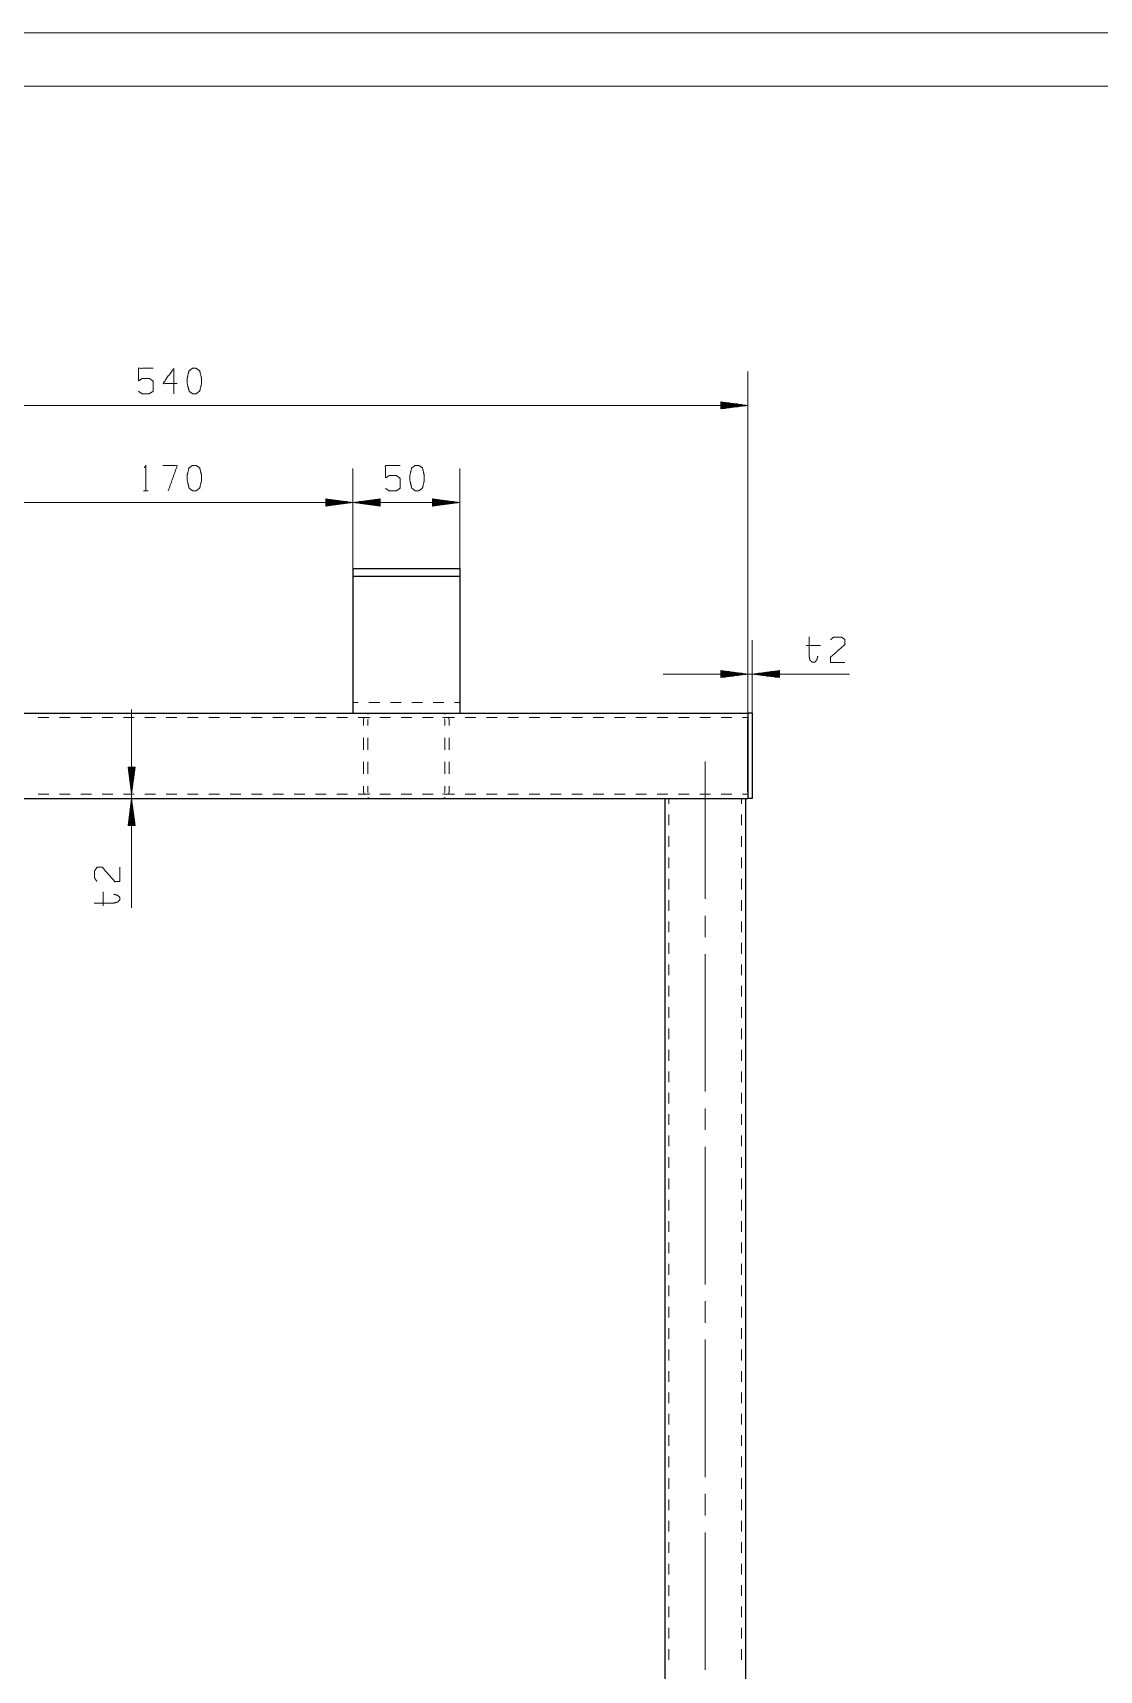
# Model space of a CAD drawing. Header units: millimetres. Extents: x 2210 to 79821, y -19430 to 2344.
# Drawn here: x 6806.4 to 6906.3, y 1636.4 to 1789.8 of the extents above; entities that cross this region are included whole.
import ezdxf

# ---------------------------------------------------------------- set-up
doc = ezdxf.new("R2010")
doc.units = ezdxf.units.MM
doc.layers.add('101', color=7, linetype='Continuous', true_color=0xffffff)

msp = doc.modelspace()

# ---------------------------------------------------------------- linework, layer by layer
at = {"layer": '101', "color": 133, "linetype": 'Continuous', "lineweight": 18}
for p, q in [((7097.92, 1789.82), (6677.92, 1789.82)), ((7092.92, 1784.82), (6702.92, 1784.82))]:
    msp.add_line(p, q, dxfattribs=at)
at = {"layer": '101', "color": 22, "linetype": 'Continuous', "lineweight": 18}
for p, q in [((6873.38, 1726.07), (6873.38, 1758.08)), ((6870.84, 1755.24), (6870.88, 1755.24)), ((6870.84, 1755.24), (6870.88, 1755.24)), ((6870.84, 1755.24), (6870.84, 1754.57)), ((6873.38, 1754.91), (6870.84, 1755.24)), ((6765.38, 1754.91), (6873.38, 1754.91)), ((6870.84, 1755.19), (6871.26, 1755.19)), ((6870.84, 1755.14), (6871.65, 1755.14)), ((6870.84, 1755.09), (6872.03, 1755.09)), ((6870.84, 1755.04), (6872.42, 1755.04)), ((6870.84, 1754.98), (6872.8, 1754.98)), ((6870.84, 1754.93), (6873.19, 1754.93)), ((6870.84, 1754.57), (6873.38, 1754.91)), ((6870.84, 1754.88), (6873.19, 1754.88)), ((6870.84, 1754.83), (6872.8, 1754.83)), ((6870.84, 1754.78), (6872.42, 1754.78)), ((6870.84, 1754.73), (6872.03, 1754.73)), ((6870.84, 1754.68), (6871.65, 1754.68)), ((6870.84, 1754.63), (6871.26, 1754.63)), ((6870.84, 1754.58), (6870.88, 1754.58)), ((6870.84, 1754.58), (6870.88, 1754.58)), ((6836.38, 1739.61), (6836.38, 1748.99)), ((6836.38, 1739.61), (6836.38, 1748.99)), ((6846.38, 1739.61), (6846.38, 1748.99)), ((6833.84, 1746.15), (6833.84, 1745.48)), ((6836.38, 1745.81), (6833.84, 1746.15)), ((6833.84, 1746.14), (6833.88, 1746.14)), ((6833.84, 1746.14), (6833.88, 1746.14)), ((6833.84, 1746.09), (6834.26, 1746.09)), ((6833.84, 1746.04), (6834.65, 1746.04)), ((6838.92, 1746.15), (6836.38, 1745.81)), ((6838.92, 1746.04), (6838.12, 1746.04)), ((6838.92, 1746.09), (6838.51, 1746.09)), ((6838.92, 1746.14), (6838.89, 1746.14)), ((6838.92, 1746.14), (6838.89, 1746.14)), ((6838.92, 1745.48), (6838.92, 1746.15)), ((6843.84, 1746.15), (6843.84, 1745.48)), ((6846.38, 1745.81), (6843.84, 1746.15)), ((6843.84, 1746.14), (6843.88, 1746.14)), ((6843.84, 1746.14), (6843.88, 1746.14)), ((6843.84, 1746.09), (6844.26, 1746.09)), ((6843.84, 1746.04), (6844.65, 1746.04)), ((6802.38, 1745.81), (6836.38, 1745.81)), ((6833.84, 1745.99), (6835.03, 1745.99)), ((6833.84, 1745.94), (6835.42, 1745.94)), ((6833.84, 1745.89), (6835.8, 1745.89)), ((6833.84, 1745.84), (6836.19, 1745.84)), ((6833.84, 1745.48), (6836.38, 1745.81)), ((6833.84, 1745.79), (6836.19, 1745.79)), ((6833.84, 1745.74), (6835.8, 1745.74)), ((6833.84, 1745.69), (6835.42, 1745.69)), ((6833.84, 1745.64), (6835.03, 1745.64)), ((6833.84, 1745.59), (6834.65, 1745.59)), ((6833.84, 1745.53), (6834.26, 1745.53)), ((6833.84, 1745.48), (6833.88, 1745.48)), ((6833.84, 1745.48), (6833.88, 1745.48)), ((6836.38, 1745.81), (6838.92, 1745.48)), ((6836.38, 1745.81), (6846.38, 1745.81)), ((6838.92, 1745.84), (6836.58, 1745.84)), ((6838.92, 1745.79), (6836.58, 1745.79)), ((6838.92, 1745.89), (6836.96, 1745.89)), ((6838.92, 1745.74), (6836.96, 1745.74)), ((6838.92, 1745.94), (6837.35, 1745.94)), ((6838.92, 1745.69), (6837.35, 1745.69)), ((6838.92, 1745.99), (6837.73, 1745.99)), ((6838.92, 1745.64), (6837.73, 1745.64)), ((6838.92, 1745.59), (6838.12, 1745.59)), ((6838.92, 1745.53), (6838.51, 1745.53)), ((6838.92, 1745.48), (6838.89, 1745.48)), ((6838.92, 1745.48), (6838.89, 1745.48)), ((6843.84, 1745.99), (6845.03, 1745.99)), ((6843.84, 1745.94), (6845.42, 1745.94)), ((6843.84, 1745.89), (6845.8, 1745.89)), ((6843.84, 1745.84), (6846.19, 1745.84)), ((6843.84, 1745.48), (6846.38, 1745.81)), ((6843.84, 1745.79), (6846.19, 1745.79)), ((6843.84, 1745.74), (6845.8, 1745.74)), ((6843.84, 1745.69), (6845.42, 1745.69)), ((6843.84, 1745.64), (6845.03, 1745.64)), ((6843.84, 1745.59), (6844.65, 1745.59)), ((6843.84, 1745.53), (6844.26, 1745.53)), ((6843.84, 1745.48), (6843.88, 1745.48)), ((6843.84, 1745.48), (6843.88, 1745.48)), ((6873.38, 1726.07), (6873.38, 1732.9)), ((6873.78, 1726.07), (6873.78, 1732.9)), ((6865.45, 1729.73), (6882.9, 1729.73)), ((6870.84, 1730.06), (6870.84, 1729.4)), ((6873.38, 1729.73), (6870.84, 1730.06)), ((6870.84, 1730.06), (6870.88, 1730.06)), ((6870.84, 1730.06), (6870.88, 1730.06)), ((6870.84, 1730.01), (6871.26, 1730.01)), ((6870.84, 1729.96), (6871.65, 1729.96)), ((6870.84, 1729.91), (6872.03, 1729.91)), ((6870.84, 1729.86), (6872.42, 1729.86)), ((6870.84, 1729.81), (6872.8, 1729.81)), ((6870.84, 1729.76), (6873.19, 1729.76)), ((6870.84, 1729.4), (6873.38, 1729.73)), ((6870.84, 1729.7), (6873.19, 1729.7)), ((6870.84, 1729.65), (6872.8, 1729.65)), ((6870.84, 1729.6), (6872.42, 1729.6)), ((6870.84, 1729.55), (6872.03, 1729.55)), ((6870.84, 1729.5), (6871.65, 1729.5)), ((6870.84, 1729.45), (6871.26, 1729.45)), ((6870.84, 1729.4), (6870.88, 1729.4)), ((6870.84, 1729.4), (6870.88, 1729.4)), ((6876.32, 1730.06), (6873.78, 1729.73)), ((6873.78, 1729.73), (6876.32, 1729.4)), ((6876.32, 1729.76), (6873.98, 1729.76)), ((6876.32, 1729.7), (6873.98, 1729.7)), ((6876.32, 1729.81), (6874.36, 1729.81)), ((6876.32, 1729.65), (6874.36, 1729.65)), ((6876.32, 1729.86), (6874.75, 1729.86)), ((6876.32, 1729.6), (6874.75, 1729.6)), ((6876.32, 1729.91), (6875.13, 1729.91)), ((6876.32, 1729.55), (6875.13, 1729.55)), ((6876.32, 1729.96), (6875.52, 1729.96)), ((6876.32, 1729.5), (6875.52, 1729.5)), ((6876.32, 1730.01), (6875.91, 1730.01)), ((6876.32, 1729.45), (6875.91, 1729.45)), ((6876.32, 1730.06), (6876.29, 1730.06)), ((6876.32, 1730.06), (6876.29, 1730.06)), ((6876.32, 1729.4), (6876.29, 1729.4)), ((6876.32, 1729.4), (6876.29, 1729.4)), ((6876.32, 1729.4), (6876.32, 1730.06)), ((6815.64, 1707.84), (6815.64, 1726.41)), ((6815.98, 1721.01), (6815.31, 1721.01)), ((6815.31, 1721.01), (6815.64, 1718.47)), ((6815.31, 1721.01), (6815.31, 1720.98)), ((6815.31, 1721.01), (6815.31, 1720.98)), ((6815.37, 1721.01), (6815.37, 1720.6)), ((6815.42, 1721.01), (6815.42, 1720.21)), ((6815.47, 1721.01), (6815.47, 1719.82)), ((6815.52, 1721.01), (6815.52, 1719.44)), ((6815.57, 1721.01), (6815.57, 1719.05)), ((6815.62, 1721.01), (6815.62, 1718.67)), ((6815.64, 1718.47), (6815.98, 1721.01)), ((6815.67, 1721.01), (6815.67, 1718.67)), ((6815.72, 1721.01), (6815.72, 1719.05)), ((6815.77, 1721.01), (6815.77, 1719.44)), ((6815.82, 1721.01), (6815.82, 1719.82)), ((6815.87, 1721.01), (6815.87, 1720.21)), ((6815.92, 1721.01), (6815.92, 1720.6)), ((6815.97, 1721.01), (6815.97, 1720.98)), ((6815.97, 1721.01), (6815.97, 1720.98)), ((6815.64, 1718.07), (6815.31, 1715.53)), ((6815.52, 1715.53), (6815.52, 1717.11)), ((6815.57, 1715.53), (6815.57, 1717.49)), ((6815.62, 1715.53), (6815.62, 1717.88)), ((6815.98, 1715.53), (6815.64, 1718.07)), ((6815.67, 1715.53), (6815.67, 1717.88)), ((6815.72, 1715.53), (6815.72, 1717.49)), ((6815.77, 1715.53), (6815.77, 1717.11)), ((6815.31, 1715.53), (6815.31, 1715.57)), ((6815.31, 1715.53), (6815.31, 1715.57)), ((6815.31, 1715.53), (6815.98, 1715.53)), ((6815.37, 1715.53), (6815.37, 1715.95)), ((6815.42, 1715.53), (6815.42, 1716.34)), ((6815.47, 1715.53), (6815.47, 1716.72)), ((6815.82, 1715.53), (6815.82, 1716.72)), ((6815.87, 1715.53), (6815.87, 1716.34)), ((6815.92, 1715.53), (6815.92, 1715.95)), ((6815.97, 1715.53), (6815.97, 1715.57)), ((6815.97, 1715.53), (6815.97, 1715.57))]:
    msp.add_line(p, q, dxfattribs=at)
at = {"layer": '101', "color": 72, "linetype": 'Continuous', "lineweight": 18}
for p, q in [((6816.76, 1746.91), (6817.19, 1746.91)), ((6878.84, 1732.4), (6880.17, 1732.4)), ((6812.98, 1708.02), (6812.98, 1709.34))]:
    msp.add_line(p, q, dxfattribs=at)
at = {"layer": '101', "color": 92, "linetype": 'Continuous', "lineweight": 25}
for p, q in [((6836.38, 1739.61), (6846.38, 1739.61)), ((6836.38, 1739.61), (6836.38, 1738.9)), ((6836.38, 1738.9), (6846.38, 1738.9)), ((6836.38, 1738.9), (6836.38, 1736.66)), ((6846.38, 1739.61), (6846.38, 1738.9)), ((6846.38, 1738.9), (6846.38, 1736.66)), ((6836.38, 1735.24), (6836.38, 1727.07)), ((6846.38, 1735.24), (6846.38, 1727.07)), ((6765.38, 1726.07), (6873.38, 1726.07)), ((6873.38, 1718.67), (6873.38, 1725.47)), ((6771.08, 1718.07), (6867.68, 1718.07)), ((6865.58, 1718.07), (6865.58, 1567.67)), ((6871.08, 1718.07), (6873.38, 1718.07)), ((6873.18, 1567.67), (6873.18, 1718.07))]:
    msp.add_line(p, q, dxfattribs=at)
at = {"layer": '101', "color": 53, "linetype": 'Continuous', "lineweight": 18}
for p, q in [((6836.38, 1727.07), (6836.88, 1727.07)), ((6837.98, 1726.07), (6837.77, 1725.99)), ((6837.88, 1727.07), (6838.88, 1727.07)), ((6839.88, 1727.07), (6840.88, 1727.07)), ((6841.88, 1727.07), (6842.88, 1727.07)), ((6843.88, 1727.07), (6844.88, 1727.07)), ((6845, 1725.99), (6844.78, 1726.07)), ((6845.88, 1727.07), (6846.38, 1727.07)), ((6806.88, 1725.67), (6807.88, 1725.67)), ((6808.88, 1725.67), (6809.88, 1725.67)), ((6810.88, 1725.67), (6811.88, 1725.67)), ((6812.88, 1725.67), (6813.88, 1725.67)), ((6814.88, 1725.67), (6815.88, 1725.67)), ((6816.88, 1725.67), (6817.88, 1725.67)), ((6818.88, 1725.67), (6819.88, 1725.67)), ((6820.88, 1725.67), (6821.88, 1725.67)), ((6822.88, 1725.67), (6823.88, 1725.67)), ((6824.88, 1725.67), (6825.88, 1725.67)), ((6826.88, 1725.67), (6827.88, 1725.67)), ((6828.88, 1725.67), (6829.88, 1725.67)), ((6830.88, 1725.67), (6831.88, 1725.67)), ((6832.88, 1725.67), (6833.88, 1725.67)), ((6834.88, 1725.67), (6835.88, 1725.67)), ((6836.88, 1725.67), (6837.88, 1725.67)), ((6837.47, 1725.69), (6837.38, 1725.47)), ((6837.38, 1724.91), (6837.38, 1725.47)), ((6837.78, 1725.47), (6837.81, 1725.54)), ((6837.78, 1724.91), (6837.78, 1725.47)), ((6837.91, 1725.64), (6837.98, 1725.67)), ((6838.88, 1725.67), (6839.88, 1725.67)), ((6840.88, 1725.67), (6841.88, 1725.67)), ((6842.88, 1725.67), (6843.88, 1725.67)), ((6844.78, 1725.67), (6844.85, 1725.64)), ((6844.88, 1725.67), (6845.88, 1725.67)), ((6844.95, 1725.54), (6844.98, 1725.47)), ((6844.98, 1724.91), (6844.98, 1725.47)), ((6845.38, 1725.47), (6845.3, 1725.69)), ((6845.38, 1725.47), (6845.38, 1724.91)), ((6846.88, 1725.67), (6847.88, 1725.67)), ((6848.88, 1725.67), (6849.88, 1725.67)), ((6850.88, 1725.67), (6851.88, 1725.67)), ((6852.88, 1725.67), (6853.88, 1725.67)), ((6854.88, 1725.67), (6855.88, 1725.67)), ((6856.88, 1725.67), (6857.88, 1725.67)), ((6858.88, 1725.67), (6859.88, 1725.67)), ((6860.88, 1725.67), (6861.88, 1725.67)), ((6862.88, 1725.67), (6863.88, 1725.67)), ((6864.88, 1725.67), (6865.88, 1725.67)), ((6866.88, 1725.67), (6867.88, 1725.67)), ((6868.88, 1725.67), (6869.88, 1725.67)), ((6870.88, 1725.67), (6871.88, 1725.67)), ((6872.88, 1725.67), (6873.38, 1725.67)), ((6837.38, 1722.64), (6837.38, 1723.77)), ((6837.78, 1722.64), (6837.78, 1723.77)), ((6844.98, 1722.64), (6844.98, 1723.77)), ((6845.38, 1723.77), (6845.38, 1722.64)), ((6837.38, 1720.37), (6837.38, 1721.51)), ((6837.78, 1720.37), (6837.78, 1721.51)), ((6844.98, 1720.37), (6844.98, 1721.51)), ((6845.38, 1721.51), (6845.38, 1720.37)), ((6806.88, 1718.47), (6807.88, 1718.47)), ((6808.88, 1718.47), (6809.88, 1718.47)), ((6810.88, 1718.47), (6811.88, 1718.47)), ((6812.88, 1718.47), (6813.88, 1718.47)), ((6814.88, 1718.47), (6815.88, 1718.47)), ((6816.88, 1718.47), (6817.88, 1718.47)), ((6818.88, 1718.47), (6819.88, 1718.47)), ((6820.88, 1718.47), (6821.88, 1718.47)), ((6822.88, 1718.47), (6823.88, 1718.47)), ((6824.88, 1718.47), (6825.88, 1718.47)), ((6826.88, 1718.47), (6827.88, 1718.47)), ((6828.88, 1718.47), (6829.88, 1718.47)), ((6830.88, 1718.47), (6831.88, 1718.47)), ((6832.88, 1718.47), (6833.88, 1718.47)), ((6834.88, 1718.47), (6835.88, 1718.47)), ((6836.88, 1718.47), (6837.88, 1718.47)), ((6837.38, 1718.67), (6837.38, 1719.24)), ((6837.38, 1718.67), (6837.47, 1718.46)), ((6837.78, 1718.67), (6837.78, 1719.24)), ((6837.81, 1718.6), (6837.78, 1718.67)), ((6837.98, 1718.47), (6837.91, 1718.5)), ((6838.88, 1718.47), (6839.88, 1718.47)), ((6840.88, 1718.47), (6841.88, 1718.47)), ((6842.88, 1718.47), (6843.88, 1718.47)), ((6844.85, 1718.5), (6844.78, 1718.47)), ((6844.88, 1718.47), (6845.88, 1718.47)), ((6844.98, 1718.67), (6844.95, 1718.6)), ((6844.98, 1718.67), (6844.98, 1719.24)), ((6845.3, 1718.46), (6845.38, 1718.67)), ((6845.38, 1719.24), (6845.38, 1718.67)), ((6846.88, 1718.47), (6847.88, 1718.47)), ((6848.88, 1718.47), (6849.88, 1718.47)), ((6850.88, 1718.47), (6851.88, 1718.47)), ((6852.88, 1718.47), (6853.88, 1718.47)), ((6854.88, 1718.47), (6855.88, 1718.47)), ((6856.88, 1718.47), (6857.88, 1718.47)), ((6858.88, 1718.47), (6859.88, 1718.47)), ((6860.88, 1718.47), (6861.88, 1718.47)), ((6862.88, 1718.47), (6863.88, 1718.47)), ((6864.88, 1718.47), (6865.88, 1718.47)), ((6866.88, 1718.47), (6867.88, 1718.47)), ((6868.88, 1718.47), (6869.88, 1718.47)), ((6870.88, 1718.47), (6871.88, 1718.47)), ((6872.88, 1718.47), (6873.38, 1718.47)), ((6837.77, 1718.16), (6837.98, 1718.07)), ((6844.78, 1718.07), (6845, 1718.16)), ((6865.98, 1718.07), (6865.98, 1717.57)), ((6872.78, 1717.57), (6872.78, 1718.07)), ((6865.98, 1716.57), (6865.98, 1715.57)), ((6872.78, 1715.57), (6872.78, 1716.57)), ((6865.98, 1714.56), (6865.98, 1713.56)), ((6872.78, 1713.56), (6872.78, 1714.56)), ((6865.98, 1712.56), (6865.98, 1711.56)), ((6872.78, 1711.56), (6872.78, 1712.56)), ((6865.98, 1710.55), (6865.98, 1709.55)), ((6872.78, 1709.55), (6872.78, 1710.55)), ((6865.98, 1708.55), (6865.98, 1707.55)), ((6872.78, 1707.55), (6872.78, 1708.55)), ((6865.98, 1706.54), (6865.98, 1705.54)), ((6872.78, 1705.54), (6872.78, 1706.54)), ((6865.98, 1704.54), (6865.98, 1703.53)), ((6872.78, 1703.53), (6872.78, 1704.54)), ((6865.98, 1702.53), (6865.98, 1701.53)), ((6872.78, 1701.53), (6872.78, 1702.53)), ((6865.98, 1700.53), (6865.98, 1699.52)), ((6872.78, 1699.52), (6872.78, 1700.53)), ((6865.98, 1698.52), (6865.98, 1697.52)), ((6872.78, 1697.52), (6872.78, 1698.52)), ((6865.98, 1696.52), (6865.98, 1695.51)), ((6872.78, 1695.51), (6872.78, 1696.52)), ((6865.98, 1694.51), (6865.98, 1693.51)), ((6872.78, 1693.51), (6872.78, 1694.51)), ((6865.98, 1692.51), (6865.98, 1691.5)), ((6872.78, 1691.5), (6872.78, 1692.51)), ((6865.98, 1690.5), (6865.98, 1689.5)), ((6872.78, 1689.5), (6872.78, 1690.5)), ((6865.98, 1688.49), (6865.98, 1687.49)), ((6872.78, 1687.49), (6872.78, 1688.49)), ((6865.98, 1686.49), (6865.98, 1685.49)), ((6872.78, 1685.49), (6872.78, 1686.49)), ((6865.98, 1684.48), (6865.98, 1683.48)), ((6872.78, 1683.48), (6872.78, 1684.48)), ((6865.98, 1682.48), (6865.98, 1681.48)), ((6872.78, 1681.48), (6872.78, 1682.48)), ((6865.98, 1680.47), (6865.98, 1679.47)), ((6872.78, 1679.47), (6872.78, 1680.47)), ((6865.98, 1678.47), (6865.98, 1677.47)), ((6872.78, 1677.47), (6872.78, 1678.47)), ((6865.98, 1676.46), (6865.98, 1675.46)), ((6872.78, 1675.46), (6872.78, 1676.46)), ((6865.98, 1674.46), (6865.98, 1673.45)), ((6872.78, 1673.45), (6872.78, 1674.46)), ((6865.98, 1672.45), (6865.98, 1671.45)), ((6872.78, 1671.45), (6872.78, 1672.45)), ((6865.98, 1670.45), (6865.98, 1669.44)), ((6872.78, 1669.44), (6872.78, 1670.45)), ((6865.98, 1668.44), (6865.98, 1667.44)), ((6872.78, 1667.44), (6872.78, 1668.44)), ((6865.98, 1666.44), (6865.98, 1665.43)), ((6872.78, 1665.43), (6872.78, 1666.44)), ((6865.98, 1664.43), (6865.98, 1663.43)), ((6872.78, 1663.43), (6872.78, 1664.43)), ((6865.98, 1662.43), (6865.98, 1661.42)), ((6872.78, 1661.42), (6872.78, 1662.43)), ((6865.98, 1660.42), (6865.98, 1659.42)), ((6872.78, 1659.42), (6872.78, 1660.42)), ((6865.98, 1658.41), (6865.98, 1657.41)), ((6872.78, 1657.41), (6872.78, 1658.41)), ((6865.98, 1656.41), (6865.98, 1655.41)), ((6872.78, 1655.41), (6872.78, 1656.41)), ((6865.98, 1654.4), (6865.98, 1653.4)), ((6872.78, 1653.4), (6872.78, 1654.4)), ((6865.98, 1652.4), (6865.98, 1651.4)), ((6872.78, 1651.4), (6872.78, 1652.4)), ((6865.98, 1650.39), (6865.98, 1649.39)), ((6872.78, 1649.39), (6872.78, 1650.39)), ((6865.98, 1648.39), (6865.98, 1647.39)), ((6872.78, 1647.39), (6872.78, 1648.39)), ((6865.98, 1646.38), (6865.98, 1645.38)), ((6872.78, 1645.38), (6872.78, 1646.38)), ((6865.98, 1644.38), (6865.98, 1643.37)), ((6872.78, 1643.37), (6872.78, 1644.38)), ((6865.98, 1642.37), (6865.98, 1641.37)), ((6872.78, 1641.37), (6872.78, 1642.37)), ((6865.98, 1640.37), (6865.98, 1639.36)), ((6872.78, 1639.36), (6872.78, 1640.37)), ((6865.98, 1638.36), (6865.98, 1637.36)), ((6872.78, 1637.36), (6872.78, 1638.36))]:
    msp.add_line(p, q, dxfattribs=at)
at = {"layer": '101', "color": 72, "linetype": 'Continuous', "lineweight": 25}
for p, q in [((6873.78, 1726.07), (6873.38, 1726.07)), ((6873.38, 1725.47), (6873.38, 1718.67)), ((6873.78, 1725.47), (6873.78, 1718.67)), ((6873.78, 1718.07), (6873.38, 1718.07))]:
    msp.add_line(p, q, dxfattribs=at)
at = {"layer": '101', "color": 151, "linetype": 'Continuous', "lineweight": 18}
for p, q in [((6869.38, 1705.08), (6869.38, 1707.08)), ((6869.38, 1690.61), (6869.38, 1703.49)), ((6869.38, 1687.02), (6869.38, 1689.02)), ((6869.38, 1672.55), (6869.38, 1685.43)), ((6869.38, 1668.96), (6869.38, 1670.97)), ((6869.38, 1654.49), (6869.38, 1667.37)), ((6869.38, 1650.9), (6869.38, 1652.91)), ((6869.38, 1636.43), (6869.38, 1649.31))]:
    msp.add_line(p, q, dxfattribs=at)
at = {"layer": '101', "color": 72, "linetype": 'Continuous', "lineweight": 18}
for points, knots in [([(6816.29, 1756.23), (6816.62, 1756), (6817.31, 1756), (6817.65, 1756.23), (6817.65, 1757.18), (6817.31, 1757.43), (6816.62, 1757.43), (6816.29, 1757.2), (6816.29, 1758.38), (6817.65, 1758.38)], [0, 0, 0.062228, 0.168343, 0.230571, 0.376818, 0.441267, 0.547382, 0.60961, 0.79049, 1, 1]), ([(6819.92, 1756.95), (6818.58, 1756.95), (6819.59, 1758.38), (6819.59, 1756)], [0, 0, 0.245869, 0.565293, 1, 1]), ([(6821.69, 1756), (6822.02, 1756.25), (6822.2, 1756.95), (6822.2, 1757.43), (6822.02, 1758.15), (6821.69, 1758.38), (6821.35, 1758.38), (6821.02, 1758.15), (6820.84, 1757.43), (6820.86, 1756.95), (6821.02, 1756.25), (6821.35, 1756), (6821.69, 1756)], [0, 0, 0.067526, 0.183973, 0.260583, 0.380942, 0.44614, 0.500306, 0.565504, 0.685862, 0.762526, 0.878307, 0.945834, 1, 1]), ([(6816.83, 1749.08), (6816.98, 1749.28), (6816.98, 1746.91)], [0, 0, 0.093491, 1, 1]), ([(6819.08, 1746.91), (6819.92, 1749.28), (6818.58, 1749.28)], [0, 0, 0.652472, 1, 1]), ([(6821.69, 1746.91), (6822.02, 1747.16), (6822.2, 1747.86), (6822.2, 1748.33), (6822.02, 1749.06), (6821.69, 1749.28), (6821.35, 1749.28), (6821.02, 1749.06), (6820.84, 1748.33), (6820.86, 1747.86), (6821.02, 1747.16), (6821.35, 1746.91), (6821.69, 1746.91)], [0, 0, 0.067526, 0.18397, 0.260583, 0.380942, 0.44614, 0.500306, 0.565504, 0.685862, 0.762529, 0.878307, 0.945834, 1, 1]), ([(6839.42, 1747.13), (6839.76, 1746.91), (6840.45, 1746.91), (6840.79, 1747.13), (6840.79, 1748.08), (6840.45, 1748.33), (6839.76, 1748.33), (6839.42, 1748.11), (6839.42, 1749.28), (6840.79, 1749.28)], [0, 0, 0.062228, 0.168343, 0.230572, 0.376815, 0.441267, 0.547381, 0.609609, 0.790489, 1, 1]), ([(6842.55, 1746.91), (6842.89, 1747.16), (6843.06, 1747.86), (6843.06, 1748.33), (6842.89, 1749.06), (6842.55, 1749.28), (6842.21, 1749.28), (6841.88, 1749.06), (6841.7, 1748.33), (6841.72, 1747.86), (6841.88, 1747.16), (6842.21, 1746.91), (6842.55, 1746.91)], [0, 0, 0.067527, 0.183971, 0.260584, 0.380944, 0.446142, 0.500306, 0.565504, 0.685863, 0.76253, 0.878309, 0.945835, 1, 1]), ([(6879.92, 1731.4), (6879.83, 1731.05), (6879.64, 1730.85), (6879.39, 1730.85), (6879.18, 1731.05), (6879.11, 1731.4), (6879.11, 1733.22)], [0, 0, 0.107411, 0.190399, 0.264024, 0.35076, 0.457004, 1, 1]), ([(6881.12, 1732.97), (6881.44, 1733.2), (6882.13, 1733.2), (6882.46, 1732.97), (6882.46, 1732.5), (6881.1, 1731.3), (6881.12, 1730.82), (6882.46, 1730.82)], [0, 0, 0.069691, 0.192979, 0.265274, 0.350228, 0.674739, 0.759753, 1, 1]), ([(6812.4, 1710.3), (6812.18, 1710.61), (6812.18, 1711.3), (6812.4, 1711.64), (6812.88, 1711.64), (6814.08, 1710.28), (6814.55, 1710.3), (6814.55, 1711.64)], [0, 0, 0.069695, 0.192979, 0.265275, 0.350228, 0.674741, 0.759753, 1, 1]), ([(6813.98, 1709.1), (6814.33, 1709.01), (6814.53, 1708.81), (6814.53, 1708.57), (6814.33, 1708.36), (6813.98, 1708.28), (6812.15, 1708.28)], [0, 0, 0.107406, 0.190397, 0.264021, 0.350759, 0.457002, 1, 1])]:
    msp.add_open_spline(points, degree=1, knots=knots, dxfattribs=at)
at = {"layer": '101', "color": 92, "linetype": 'Continuous', "lineweight": 25}
for points in [[(6836.38, 1736.66), (6836.38, 1735.24)], [(6846.38, 1736.66), (6846.38, 1735.24)], [(6836.38, 1727.07), (6836.38, 1726.57), (6836.38, 1726.07)], [(6846.38, 1727.07), (6846.38, 1726.57), (6846.38, 1726.07)], [(6873.38, 1726.07), (6873.38, 1725.47)], [(6873.38, 1718.67), (6873.38, 1718.07)], [(6867.69, 1718.07), (6869.38, 1718.07)], [(6869.38, 1718.07), (6871.08, 1718.07)]]:
    msp.add_open_spline(points, degree=1, dxfattribs=at)
at = {"layer": '101', "color": 72, "linetype": 'Continuous', "lineweight": 25}
for points in [[(6873.38, 1726.07), (6873.38, 1725.47)], [(6873.78, 1726.07), (6873.78, 1725.47)], [(6873.38, 1718.67), (6873.38, 1718.07)], [(6873.78, 1718.67), (6873.78, 1718.07)]]:
    msp.add_open_spline(points, degree=1, dxfattribs=at)
at = {"layer": '101', "color": 151, "linetype": 'Continuous', "lineweight": 18}
msp.add_open_spline([(6869.38, 1708.67), (6869.38, 1719.96), (6869.38, 1721.55)], degree=1, knots=[0, 0, 0.876723, 1, 1], dxfattribs=at)

doc.saveas('drawing.dxf')
